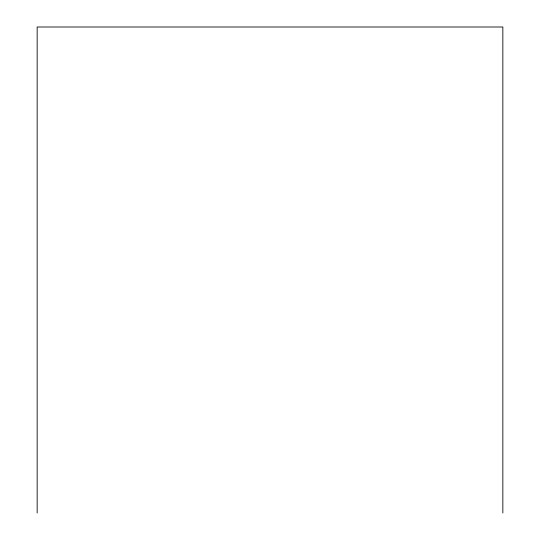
<?xml version="1.0" encoding="UTF-8"?>
<svg xmlns="http://www.w3.org/2000/svg" width="540" height="540" viewBox="0 0 540 540"><rect width="100%" height="100%" fill="white"/><g stroke="black" fill="none" stroke-linecap="round" stroke-linejoin="round"><path stroke-width="0.81" d="M502.848 513L502.848 27L37.152 27L37.152 513"/></g></svg>
